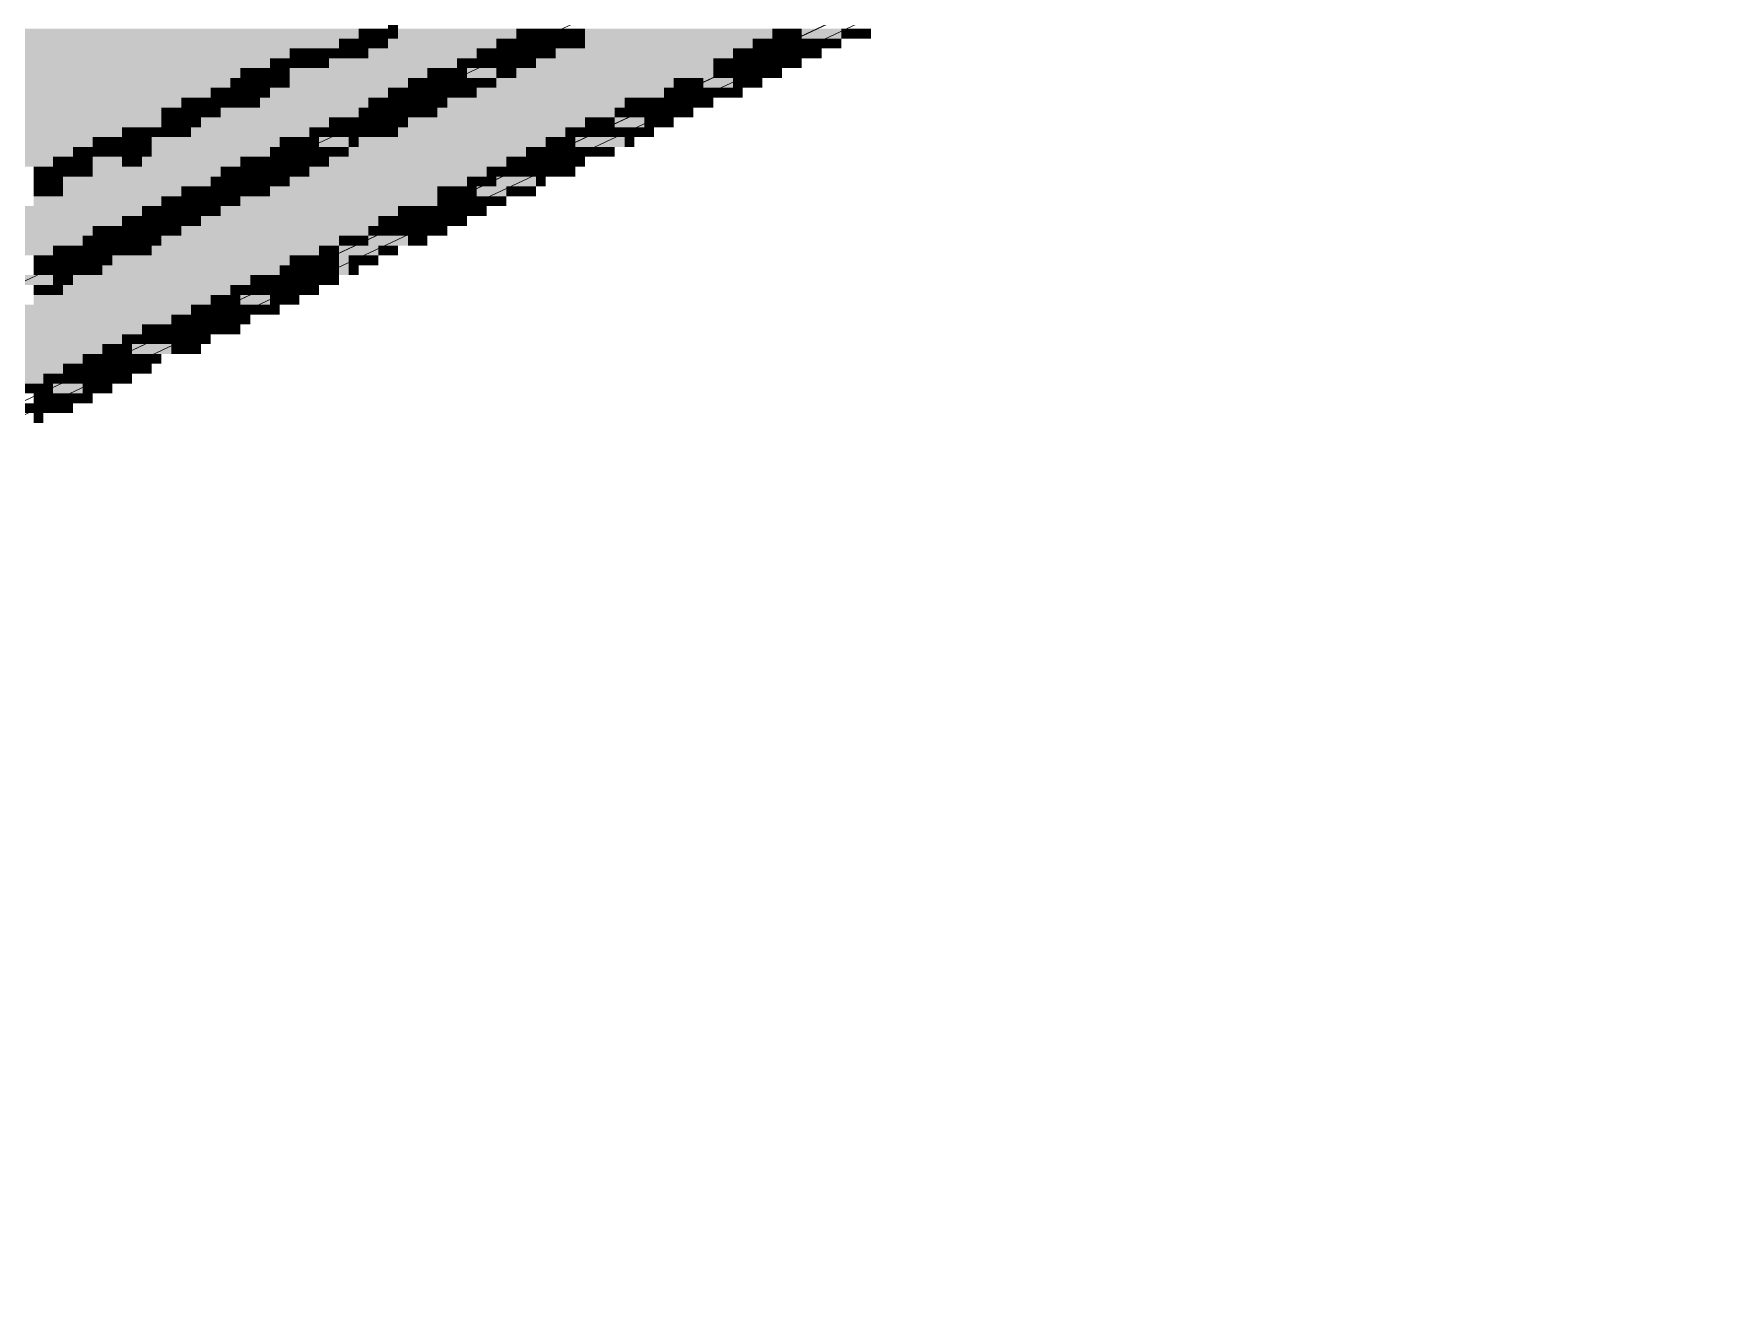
# Paper-space layout '03 3D Building and Roof' of a CAD drawing. Header units: millimetres. Extents: x 5 to 415, y 5 to 292.
# Drawn here: x 281.43 to 297.87, y 57.61 to 69.84 of the extents above; entities that cross this region are included whole.
import ezdxf

# ---------------------------------------------------------------- set-up
doc = ezdxf.new("R2010")
doc.units = ezdxf.units.MM
doc.layers.add('EXISTING', color=7, linetype='Continuous')
doc.layers.add('IMAGES', color=7, linetype='Continuous')

# ---------------------------------------------------------------- blocks, each defined once
blk = doc.blocks.new('SHEET_03')
at = {"layer": 'EXISTING', "color": 250, "lineweight": 9}
for p, q in [((263.229, 58.915), (329.731, 90.136)), ((329.731, 88.966), (263.229, 57.745)), ((263.229, 57.745), (303.505, 76.654)), ((303.505, 76.518), (263.229, 57.609))]:
    blk.add_line(p, q, dxfattribs=at)
at = {"layer": 'IMAGES', "color": 7}
for points in [[(279.987, 69.793), (284.613, 69.793), (279.987, 69.889), (284.613, 69.889)], [(284.613, 69.793), (284.709, 69.793), (284.613, 69.889), (284.709, 69.889)], [(284.709, 69.793), (284.805, 69.793), (284.709, 69.889), (284.805, 69.889)], [(284.805, 69.793), (284.902, 69.793), (284.805, 69.889), (284.902, 69.889)], [(284.902, 69.793), (284.998, 69.793), (284.902, 69.986), (284.998, 69.986)], [(284.998, 69.793), (286.155, 69.793), (284.998, 69.889), (286.155, 69.889)], [(286.155, 69.793), (286.251, 69.793), (286.155, 69.889), (286.251, 69.889)], [(286.251, 69.793), (286.347, 69.793), (286.251, 69.889), (286.347, 69.889)], [(286.347, 69.793), (286.444, 69.793), (286.347, 69.889), (286.444, 69.889)], [(286.444, 69.793), (286.54, 69.793), (286.444, 69.889), (286.54, 69.889)], [(286.54, 69.793), (286.636, 69.793), (286.54, 69.889), (286.636, 69.889)], [(286.636, 69.793), (286.829, 69.793), (286.636, 69.889), (286.829, 69.889)], [(286.829, 69.793), (288.66, 69.793), (286.829, 69.889), (288.66, 69.889)], [(288.66, 69.793), (288.853, 69.793), (288.66, 69.889), (288.853, 69.889)], [(288.853, 69.793), (288.949, 69.793), (288.853, 69.889), (288.949, 69.889)], [(288.949, 69.793), (289.335, 69.793), (288.949, 69.889), (289.335, 69.889)], [(289.335, 69.793), (289.431, 69.793), (289.335, 69.889), (289.431, 69.889)], [(289.431, 69.793), (289.527, 69.793), (289.431, 69.889), (289.527, 69.889)], [(289.527, 69.793), (289.624, 69.793), (289.527, 69.889), (289.624, 69.889)], [(279.795, 69.6), (283.938, 69.6), (279.795, 69.696), (283.938, 69.696)], [(279.987, 69.696), (284.131, 69.696), (279.987, 69.793), (284.131, 69.793)], [(283.938, 69.504), (284.035, 69.504), (283.938, 69.696), (284.035, 69.696)], [(284.035, 69.6), (284.131, 69.6), (284.035, 69.696), (284.131, 69.696)], [(284.131, 69.696), (284.42, 69.696), (284.131, 69.793), (284.42, 69.793)], [(284.131, 69.6), (284.227, 69.6), (284.131, 69.696), (284.227, 69.696)], [(284.227, 69.6), (284.324, 69.6), (284.227, 69.696), (284.324, 69.696)], [(284.324, 69.6), (284.42, 69.6), (284.324, 69.696), (284.42, 69.696)], [(284.42, 69.696), (284.516, 69.696), (284.42, 69.793), (284.516, 69.793)], [(284.42, 69.6), (284.613, 69.6), (284.42, 69.696), (284.613, 69.696)], [(284.516, 69.696), (284.613, 69.696), (284.516, 69.793), (284.613, 69.793)], [(284.613, 69.696), (284.709, 69.696), (284.613, 69.793), (284.709, 69.793)], [(284.613, 69.6), (284.709, 69.6), (284.613, 69.696), (284.709, 69.696)], [(284.709, 69.696), (284.805, 69.696), (284.709, 69.793), (284.805, 69.793)], [(284.709, 69.6), (285.769, 69.6), (284.709, 69.696), (285.769, 69.696)], [(284.805, 69.696), (284.902, 69.696), (284.805, 69.793), (284.902, 69.793)], [(284.902, 69.696), (285.962, 69.696), (284.902, 69.793), (285.962, 69.793)], [(285.769, 69.6), (285.865, 69.6), (285.769, 69.696), (285.865, 69.696)], [(285.865, 69.6), (285.962, 69.6), (285.865, 69.696), (285.962, 69.696)], [(285.962, 69.696), (286.058, 69.696), (285.962, 69.793), (286.058, 69.793)], [(285.962, 69.6), (286.058, 69.6), (285.962, 69.696), (286.058, 69.696)], [(286.058, 69.696), (286.155, 69.696), (286.058, 69.793), (286.155, 69.793)], [(286.058, 69.504), (286.155, 69.504), (286.058, 69.696), (286.155, 69.696)], [(286.155, 69.696), (286.251, 69.696), (286.155, 69.793), (286.251, 69.793)], [(286.155, 69.6), (286.251, 69.6), (286.155, 69.696), (286.251, 69.696)], [(286.251, 69.6), (286.347, 69.6), (286.251, 69.793), (286.347, 69.793)], [(286.347, 69.696), (286.444, 69.696), (286.347, 69.793), (286.444, 69.793)], [(286.347, 69.6), (286.444, 69.6), (286.347, 69.696), (286.444, 69.696)], [(286.444, 69.696), (286.54, 69.696), (286.444, 69.793), (286.54, 69.793)], [(286.444, 69.6), (286.54, 69.6), (286.444, 69.696), (286.54, 69.696)], [(286.54, 69.696), (286.636, 69.696), (286.54, 69.793), (286.636, 69.793)], [(286.54, 69.6), (288.275, 69.6), (286.54, 69.696), (288.275, 69.696)], [(286.636, 69.696), (286.829, 69.696), (286.636, 69.793), (286.829, 69.793)], [(286.829, 69.696), (288.467, 69.696), (286.829, 69.793), (288.467, 69.793)], [(288.275, 69.6), (288.467, 69.6), (288.275, 69.696), (288.467, 69.696)], [(288.467, 69.696), (288.66, 69.696), (288.467, 69.793), (288.66, 69.793)], [(288.467, 69.6), (288.564, 69.6), (288.467, 69.696), (288.564, 69.696)], [(288.564, 69.504), (288.66, 69.504), (288.564, 69.696), (288.66, 69.696)], [(288.66, 69.696), (288.756, 69.696), (288.66, 69.793), (288.756, 69.793)], [(288.66, 69.6), (288.756, 69.6), (288.66, 69.696), (288.756, 69.696)], [(288.756, 69.696), (288.853, 69.696), (288.756, 69.793), (288.853, 69.793)], [(288.756, 69.6), (288.853, 69.6), (288.756, 69.696), (288.853, 69.696)], [(288.853, 69.696), (289.045, 69.696), (288.853, 69.793), (289.045, 69.793)], [(288.853, 69.6), (288.949, 69.6), (288.853, 69.696), (288.949, 69.696)], [(288.949, 69.6), (289.045, 69.6), (288.949, 69.696), (289.045, 69.696)], [(289.045, 69.696), (289.238, 69.696), (289.045, 69.793), (289.238, 69.793)], [(289.045, 69.6), (289.142, 69.6), (289.045, 69.696), (289.142, 69.696)], [(289.238, 69.696), (289.335, 69.696), (289.238, 69.793), (289.335, 69.793)], [(279.602, 69.504), (283.745, 69.504), (279.602, 69.6), (283.745, 69.6)], [(283.745, 69.504), (283.842, 69.504), (283.745, 69.6), (283.842, 69.6)], [(283.842, 69.504), (283.938, 69.504), (283.842, 69.6), (283.938, 69.6)], [(284.035, 69.504), (284.131, 69.504), (284.035, 69.6), (284.131, 69.6)], [(284.131, 69.504), (284.227, 69.504), (284.131, 69.6), (284.227, 69.6)], [(284.227, 69.504), (284.324, 69.504), (284.227, 69.6), (284.324, 69.6)], [(284.324, 69.504), (285.576, 69.504), (284.324, 69.6), (285.576, 69.6)], [(285.576, 69.504), (285.673, 69.504), (285.576, 69.6), (285.673, 69.6)], [(285.673, 69.504), (285.769, 69.504), (285.673, 69.6), (285.769, 69.6)], [(285.769, 69.504), (285.865, 69.504), (285.769, 69.6), (285.865, 69.6)], [(285.865, 69.504), (285.962, 69.504), (285.865, 69.6), (285.962, 69.6)], [(285.962, 69.504), (286.058, 69.504), (285.962, 69.6), (286.058, 69.6)], [(286.155, 69.504), (286.251, 69.504), (286.155, 69.6), (286.251, 69.6)], [(286.251, 69.504), (286.347, 69.504), (286.251, 69.6), (286.347, 69.6)], [(286.347, 69.504), (288.082, 69.504), (286.347, 69.6), (288.082, 69.6)], [(288.082, 69.504), (288.178, 69.504), (288.082, 69.6), (288.178, 69.6)], [(288.178, 69.504), (288.275, 69.504), (288.178, 69.6), (288.275, 69.6)], [(288.275, 69.504), (288.371, 69.504), (288.275, 69.6), (288.371, 69.6)], [(288.371, 69.407), (288.467, 69.407), (288.371, 69.6), (288.467, 69.6)], [(288.467, 69.407), (288.564, 69.407), (288.467, 69.6), (288.564, 69.6)], [(288.66, 69.504), (288.756, 69.504), (288.66, 69.6), (288.756, 69.6)], [(288.756, 69.504), (288.853, 69.504), (288.756, 69.6), (288.853, 69.6)], [(288.853, 69.504), (288.949, 69.504), (288.853, 69.6), (288.949, 69.6)], [(279.12, 69.311), (283.36, 69.311), (279.12, 69.407), (283.36, 69.407)], [(279.313, 69.407), (283.456, 69.407), (279.313, 69.504), (283.456, 69.504)], [(283.36, 69.311), (283.456, 69.311), (283.36, 69.407), (283.456, 69.407)], [(283.456, 69.407), (283.553, 69.407), (283.456, 69.504), (283.553, 69.504)], [(283.456, 69.214), (283.553, 69.214), (283.456, 69.407), (283.553, 69.407)], [(283.553, 69.407), (283.745, 69.407), (283.553, 69.504), (283.745, 69.504)], [(283.553, 69.311), (283.649, 69.311), (283.553, 69.407), (283.649, 69.407)], [(283.649, 69.311), (283.745, 69.311), (283.649, 69.407), (283.745, 69.407)], [(283.745, 69.407), (283.842, 69.407), (283.745, 69.504), (283.842, 69.504)], [(283.745, 69.311), (283.938, 69.311), (283.745, 69.407), (283.938, 69.407)], [(283.842, 69.407), (283.938, 69.407), (283.842, 69.504), (283.938, 69.504)], [(283.938, 69.407), (284.227, 69.407), (283.938, 69.504), (284.227, 69.504)], [(283.938, 69.311), (285.095, 69.311), (283.938, 69.407), (285.095, 69.407)], [(284.227, 69.407), (285.287, 69.407), (284.227, 69.504), (285.287, 69.504)], [(285.095, 69.311), (285.191, 69.311), (285.095, 69.407), (285.191, 69.407)], [(285.191, 69.311), (285.287, 69.311), (285.191, 69.407), (285.287, 69.407)], [(285.287, 69.407), (285.384, 69.407), (285.287, 69.504), (285.384, 69.504)], [(285.287, 69.311), (285.384, 69.311), (285.287, 69.407), (285.384, 69.407)], [(285.384, 69.407), (285.48, 69.407), (285.384, 69.504), (285.48, 69.504)], [(285.384, 69.311), (285.48, 69.311), (285.384, 69.407), (285.48, 69.407)], [(285.48, 69.407), (285.576, 69.407), (285.48, 69.504), (285.576, 69.504)], [(285.48, 69.311), (285.673, 69.311), (285.48, 69.407), (285.673, 69.407)], [(285.576, 69.407), (285.673, 69.407), (285.576, 69.504), (285.673, 69.504)], [(285.673, 69.407), (285.962, 69.407), (285.673, 69.504), (285.962, 69.504)], [(285.673, 69.311), (285.769, 69.311), (285.673, 69.407), (285.769, 69.407)], [(285.769, 69.311), (285.962, 69.311), (285.769, 69.407), (285.962, 69.407)], [(285.962, 69.407), (286.058, 69.407), (285.962, 69.504), (286.058, 69.504)], [(285.962, 69.311), (287.696, 69.311), (285.962, 69.407), (287.696, 69.407)], [(286.058, 69.407), (286.155, 69.407), (286.058, 69.504), (286.155, 69.504)], [(286.155, 69.407), (287.793, 69.407), (286.155, 69.504), (287.793, 69.504)], [(287.696, 69.311), (287.793, 69.311), (287.696, 69.407), (287.793, 69.407)], [(287.793, 69.407), (288.082, 69.407), (287.793, 69.504), (288.082, 69.504)], [(287.793, 69.311), (287.985, 69.311), (287.793, 69.407), (287.985, 69.407)], [(287.985, 69.311), (288.275, 69.311), (287.985, 69.407), (288.275, 69.407)], [(288.082, 69.407), (288.178, 69.407), (288.082, 69.504), (288.178, 69.504)], [(288.178, 69.407), (288.275, 69.407), (288.178, 69.504), (288.275, 69.504)], [(288.275, 69.311), (288.371, 69.311), (288.275, 69.504), (288.371, 69.504)], [(288.371, 69.311), (288.467, 69.311), (288.371, 69.407), (288.467, 69.407)], [(288.467, 69.311), (288.564, 69.311), (288.467, 69.407), (288.564, 69.407)], [(288.564, 69.407), (288.66, 69.407), (288.564, 69.504), (288.66, 69.504)], [(288.66, 69.407), (288.756, 69.407), (288.66, 69.504), (288.756, 69.504)], [(278.735, 69.118), (282.878, 69.118), (278.735, 69.214), (282.878, 69.214)], [(278.927, 69.214), (283.167, 69.214), (278.927, 69.311), (283.167, 69.311)], [(282.878, 69.118), (282.975, 69.118), (282.878, 69.214), (282.975, 69.214)], [(282.975, 69.118), (283.071, 69.118), (282.975, 69.214), (283.071, 69.214)], [(283.071, 69.118), (283.167, 69.118), (283.071, 69.214), (283.167, 69.214)], [(283.167, 69.214), (283.264, 69.214), (283.167, 69.311), (283.264, 69.311)], [(283.167, 69.118), (283.264, 69.118), (283.167, 69.214), (283.264, 69.214)], [(283.264, 69.214), (283.36, 69.214), (283.264, 69.311), (283.36, 69.311)], [(283.264, 69.118), (283.36, 69.118), (283.264, 69.214), (283.36, 69.214)], [(283.36, 69.214), (283.456, 69.214), (283.36, 69.311), (283.456, 69.311)], [(283.36, 69.118), (283.456, 69.118), (283.36, 69.214), (283.456, 69.214)], [(283.456, 69.118), (283.553, 69.118), (283.456, 69.214), (283.553, 69.214)], [(283.553, 69.214), (283.649, 69.214), (283.553, 69.311), (283.649, 69.311)], [(283.553, 69.118), (283.649, 69.118), (283.553, 69.214), (283.649, 69.214)], [(283.649, 69.214), (283.745, 69.214), (283.649, 69.311), (283.745, 69.311)], [(283.649, 69.118), (284.709, 69.118), (283.649, 69.214), (284.709, 69.214)], [(283.745, 69.214), (284.902, 69.214), (283.745, 69.311), (284.902, 69.311)], [(284.709, 69.118), (284.805, 69.118), (284.709, 69.214), (284.805, 69.214)], [(284.805, 69.118), (284.902, 69.118), (284.805, 69.214), (284.902, 69.214)], [(284.902, 69.214), (284.998, 69.214), (284.902, 69.311), (284.998, 69.311)], [(284.902, 69.118), (284.998, 69.118), (284.902, 69.214), (284.998, 69.214)], [(284.998, 69.214), (285.095, 69.214), (284.998, 69.311), (285.095, 69.311)], [(284.998, 69.118), (285.095, 69.118), (284.998, 69.214), (285.095, 69.214)], [(285.095, 69.214), (285.191, 69.214), (285.095, 69.311), (285.191, 69.311)], [(285.095, 69.118), (285.287, 69.118), (285.095, 69.214), (285.287, 69.214)], [(285.191, 69.214), (285.384, 69.214), (285.191, 69.311), (285.384, 69.311)], [(285.287, 69.118), (285.384, 69.118), (285.287, 69.214), (285.384, 69.214)], [(285.384, 69.214), (285.48, 69.214), (285.384, 69.311), (285.48, 69.311)], [(285.384, 69.118), (285.48, 69.118), (285.384, 69.214), (285.48, 69.214)], [(285.48, 69.214), (285.576, 69.214), (285.48, 69.311), (285.576, 69.311)], [(285.48, 69.118), (287.215, 69.118), (285.48, 69.214), (287.215, 69.214)], [(285.576, 69.214), (285.673, 69.214), (285.576, 69.311), (285.673, 69.311)], [(285.673, 69.214), (285.769, 69.214), (285.673, 69.311), (285.769, 69.311)], [(285.769, 69.214), (287.6, 69.214), (285.769, 69.311), (287.6, 69.311)], [(287.215, 69.118), (287.407, 69.118), (287.215, 69.214), (287.407, 69.214)], [(287.407, 69.118), (287.504, 69.118), (287.407, 69.214), (287.504, 69.214)], [(287.504, 69.022), (287.6, 69.022), (287.504, 69.214), (287.6, 69.214)], [(287.6, 69.214), (287.696, 69.214), (287.6, 69.311), (287.696, 69.311)], [(287.6, 69.118), (287.793, 69.118), (287.6, 69.214), (287.793, 69.214)], [(287.696, 69.214), (287.793, 69.214), (287.696, 69.311), (287.793, 69.311)], [(287.793, 69.118), (287.889, 69.118), (287.793, 69.311), (287.889, 69.311)], [(287.889, 69.214), (288.082, 69.214), (287.889, 69.311), (288.082, 69.311)], [(287.889, 69.118), (287.985, 69.118), (287.889, 69.214), (287.985, 69.214)], [(287.985, 69.118), (288.082, 69.118), (287.985, 69.214), (288.082, 69.214)], [(288.082, 69.214), (288.178, 69.214), (288.082, 69.311), (288.178, 69.311)], [(288.178, 69.214), (288.275, 69.214), (288.178, 69.311), (288.275, 69.311)], [(288.275, 69.214), (288.371, 69.214), (288.275, 69.311), (288.371, 69.311)], [(278.542, 68.925), (282.685, 68.925), (278.542, 69.022), (282.685, 69.022)], [(278.638, 69.022), (282.685, 69.022), (278.638, 69.118), (282.685, 69.118)], [(282.685, 69.022), (282.782, 69.022), (282.685, 69.118), (282.782, 69.118)], [(282.685, 68.925), (282.782, 68.925), (282.685, 69.022), (282.782, 69.022)], [(282.782, 69.022), (282.878, 69.022), (282.782, 69.118), (282.878, 69.118)], [(282.782, 68.925), (282.878, 68.925), (282.782, 69.022), (282.878, 69.022)], [(282.878, 68.925), (282.975, 68.925), (282.878, 69.118), (282.975, 69.118)], [(282.975, 69.022), (283.071, 69.022), (282.975, 69.118), (283.071, 69.118)], [(282.975, 68.925), (283.071, 68.925), (282.975, 69.022), (283.071, 69.022)], [(283.071, 69.022), (283.167, 69.022), (283.071, 69.118), (283.167, 69.118)], [(283.071, 68.925), (284.324, 68.925), (283.071, 69.022), (284.324, 69.022)], [(283.167, 69.022), (283.264, 69.022), (283.167, 69.118), (283.264, 69.118)], [(283.264, 69.022), (284.613, 69.022), (283.264, 69.118), (284.613, 69.118)], [(284.324, 68.925), (284.516, 68.925), (284.324, 69.022), (284.516, 69.022)], [(284.516, 68.925), (284.613, 68.925), (284.516, 69.022), (284.613, 69.022)], [(284.613, 69.022), (284.709, 69.022), (284.613, 69.118), (284.709, 69.118)], [(284.613, 68.925), (284.709, 68.925), (284.613, 69.022), (284.709, 69.022)], [(284.709, 69.022), (284.805, 69.022), (284.709, 69.118), (284.805, 69.118)], [(284.709, 68.925), (284.805, 68.925), (284.709, 69.022), (284.805, 69.022)], [(284.805, 69.022), (284.902, 69.022), (284.805, 69.118), (284.902, 69.118)], [(284.805, 68.925), (284.902, 68.925), (284.805, 69.022), (284.902, 69.022)], [(284.902, 69.022), (284.998, 69.022), (284.902, 69.118), (284.998, 69.118)], [(284.902, 68.925), (284.998, 68.925), (284.902, 69.022), (284.998, 69.022)], [(284.998, 69.022), (285.095, 69.022), (284.998, 69.118), (285.095, 69.118)], [(284.998, 68.925), (285.095, 68.925), (284.998, 69.022), (285.095, 69.022)], [(285.095, 69.022), (285.191, 69.022), (285.095, 69.118), (285.191, 69.118)], [(285.095, 68.925), (286.829, 68.925), (285.095, 69.022), (286.829, 69.022)], [(285.191, 69.022), (285.384, 69.022), (285.191, 69.118), (285.384, 69.118)], [(285.384, 69.022), (287.118, 69.022), (285.384, 69.118), (287.118, 69.118)], [(286.829, 68.925), (286.925, 68.925), (286.829, 69.022), (286.925, 69.022)], [(286.925, 68.925), (287.118, 68.925), (286.925, 69.022), (287.118, 69.022)], [(287.118, 69.022), (287.215, 69.022), (287.118, 69.118), (287.215, 69.118)], [(287.118, 68.925), (287.407, 68.925), (287.118, 69.022), (287.407, 69.022)], [(287.215, 69.022), (287.311, 69.022), (287.215, 69.118), (287.311, 69.118)], [(287.311, 69.022), (287.407, 69.022), (287.311, 69.118), (287.407, 69.118)], [(287.407, 68.925), (287.504, 68.925), (287.407, 69.118), (287.504, 69.118)], [(287.504, 68.925), (287.6, 68.925), (287.504, 69.022), (287.6, 69.022)], [(287.6, 69.022), (287.793, 69.022), (287.6, 69.118), (287.793, 69.118)], [(287.6, 68.925), (287.696, 68.925), (287.6, 69.022), (287.696, 69.022)], [(287.793, 69.022), (287.889, 69.022), (287.793, 69.118), (287.889, 69.118)], [(278.349, 68.829), (282.3, 68.829), (278.349, 68.925), (282.3, 68.925)], [(282.3, 68.829), (282.396, 68.829), (282.3, 68.925), (282.396, 68.925)], [(282.396, 68.829), (282.493, 68.829), (282.396, 68.925), (282.493, 68.925)], [(282.493, 68.829), (282.589, 68.829), (282.493, 68.925), (282.589, 68.925)], [(282.589, 68.829), (282.685, 68.829), (282.589, 68.925), (282.685, 68.925)], [(282.685, 68.829), (282.782, 68.829), (282.685, 68.925), (282.782, 68.925)], [(282.782, 68.829), (282.878, 68.829), (282.782, 68.925), (282.878, 68.925)], [(282.878, 68.829), (282.975, 68.829), (282.878, 68.925), (282.975, 68.925)], [(282.975, 68.829), (284.131, 68.829), (282.975, 68.925), (284.131, 68.925)], [(284.131, 68.829), (284.227, 68.829), (284.131, 68.925), (284.227, 68.925)], [(284.227, 68.829), (284.324, 68.829), (284.227, 68.925), (284.324, 68.925)], [(284.324, 68.829), (284.42, 68.829), (284.324, 68.925), (284.42, 68.925)], [(284.42, 68.829), (284.516, 68.829), (284.42, 68.925), (284.516, 68.925)], [(284.516, 68.829), (284.613, 68.829), (284.516, 68.925), (284.613, 68.925)], [(284.613, 68.829), (284.805, 68.829), (284.613, 68.925), (284.805, 68.925)], [(284.805, 68.829), (284.902, 68.829), (284.805, 68.925), (284.902, 68.925)], [(284.902, 68.829), (284.998, 68.829), (284.902, 68.925), (284.998, 68.925)], [(284.998, 68.829), (286.636, 68.829), (284.998, 68.925), (286.636, 68.925)], [(286.636, 68.829), (286.829, 68.829), (286.636, 68.925), (286.829, 68.925)], [(286.829, 68.829), (286.925, 68.829), (286.829, 68.925), (286.925, 68.925)], [(286.925, 68.829), (287.022, 68.829), (286.925, 68.925), (287.022, 68.925)], [(287.022, 68.829), (287.118, 68.829), (287.022, 68.925), (287.118, 68.925)], [(287.118, 68.829), (287.215, 68.829), (287.118, 68.925), (287.215, 68.925)], [(287.215, 68.829), (287.407, 68.829), (287.215, 68.925), (287.407, 68.925)], [(287.407, 68.829), (287.504, 68.829), (287.407, 68.925), (287.504, 68.925)], [(277.964, 68.636), (281.818, 68.636), (277.964, 68.732), (281.818, 68.732)], [(278.253, 68.732), (282.011, 68.732), (278.253, 68.829), (282.011, 68.829)], [(281.818, 68.636), (281.915, 68.636), (281.818, 68.732), (281.915, 68.732)], [(281.915, 68.636), (282.011, 68.636), (281.915, 68.732), (282.011, 68.732)], [(282.011, 68.732), (282.107, 68.732), (282.011, 68.829), (282.107, 68.829)], [(282.011, 68.636), (282.107, 68.636), (282.011, 68.732), (282.107, 68.732)], [(282.107, 68.732), (282.204, 68.732), (282.107, 68.829), (282.204, 68.829)], [(282.107, 68.636), (282.204, 68.636), (282.107, 68.732), (282.204, 68.732)], [(282.204, 68.732), (282.3, 68.732), (282.204, 68.829), (282.3, 68.829)], [(282.204, 68.636), (282.396, 68.636), (282.204, 68.732), (282.396, 68.732)], [(282.3, 68.732), (282.396, 68.732), (282.3, 68.829), (282.396, 68.829)], [(282.396, 68.732), (282.493, 68.732), (282.396, 68.829), (282.493, 68.829)], [(282.396, 68.636), (282.493, 68.636), (282.396, 68.732), (282.493, 68.732)], [(282.493, 68.732), (282.589, 68.732), (282.493, 68.829), (282.589, 68.829)], [(282.493, 68.636), (282.589, 68.636), (282.493, 68.732), (282.589, 68.732)], [(282.589, 68.732), (283.842, 68.732), (282.589, 68.829), (283.842, 68.829)], [(282.589, 68.636), (283.745, 68.636), (282.589, 68.732), (283.745, 68.732)], [(283.745, 68.636), (283.842, 68.636), (283.745, 68.732), (283.842, 68.732)], [(283.842, 68.732), (283.938, 68.732), (283.842, 68.829), (283.938, 68.829)], [(283.842, 68.636), (283.938, 68.636), (283.842, 68.732), (283.938, 68.732)], [(283.938, 68.732), (284.131, 68.732), (283.938, 68.829), (284.131, 68.829)], [(283.938, 68.636), (284.035, 68.636), (283.938, 68.732), (284.035, 68.732)], [(284.035, 68.636), (284.227, 68.636), (284.035, 68.732), (284.227, 68.732)], [(284.131, 68.732), (284.227, 68.732), (284.131, 68.829), (284.227, 68.829)], [(284.227, 68.732), (284.516, 68.732), (284.227, 68.829), (284.516, 68.829)], [(284.227, 68.636), (284.324, 68.636), (284.227, 68.732), (284.324, 68.732)], [(284.324, 68.636), (284.42, 68.636), (284.324, 68.732), (284.42, 68.732)], [(284.42, 68.636), (284.516, 68.636), (284.42, 68.732), (284.516, 68.732)], [(284.516, 68.732), (284.613, 68.732), (284.516, 68.829), (284.613, 68.829)], [(284.516, 68.636), (286.251, 68.636), (284.516, 68.732), (286.251, 68.732)], [(284.613, 68.732), (286.444, 68.732), (284.613, 68.829), (286.444, 68.829)], [(286.251, 68.636), (286.444, 68.636), (286.251, 68.732), (286.444, 68.732)], [(286.444, 68.732), (286.54, 68.732), (286.444, 68.829), (286.54, 68.829)], [(286.444, 68.636), (286.54, 68.636), (286.444, 68.732), (286.54, 68.732)], [(286.54, 68.732), (286.636, 68.732), (286.54, 68.829), (286.636, 68.829)], [(286.54, 68.636), (286.733, 68.636), (286.54, 68.732), (286.733, 68.732)], [(286.636, 68.732), (286.733, 68.732), (286.636, 68.829), (286.733, 68.829)], [(286.733, 68.732), (287.215, 68.732), (286.733, 68.829), (287.215, 68.829)], [(286.733, 68.636), (286.925, 68.636), (286.733, 68.732), (286.925, 68.732)], [(286.925, 68.636), (287.022, 68.636), (286.925, 68.732), (287.022, 68.732)], [(287.022, 68.636), (287.118, 68.636), (287.022, 68.732), (287.118, 68.732)], [(287.215, 68.732), (287.311, 68.732), (287.215, 68.829), (287.311, 68.829)], [(277.867, 68.54), (281.625, 68.54), (277.867, 68.636), (281.625, 68.636)], [(281.433, 68.443), (281.529, 68.443), (281.433, 68.54), (281.529, 68.54)], [(281.529, 68.443), (281.722, 68.443), (281.529, 68.54), (281.722, 68.54)], [(281.625, 68.54), (281.818, 68.54), (281.625, 68.636), (281.818, 68.636)], [(281.722, 68.443), (281.818, 68.443), (281.722, 68.54), (281.818, 68.54)], [(281.818, 68.54), (281.915, 68.54), (281.818, 68.636), (281.915, 68.636)], [(281.818, 68.443), (281.915, 68.443), (281.818, 68.54), (281.915, 68.54)], [(281.915, 68.54), (282.011, 68.54), (281.915, 68.636), (282.011, 68.636)], [(281.915, 68.443), (282.011, 68.443), (281.915, 68.54), (282.011, 68.54)], [(282.011, 68.54), (282.3, 68.54), (282.011, 68.636), (282.3, 68.636)], [(282.011, 68.443), (283.264, 68.443), (282.011, 68.54), (283.264, 68.54)], [(282.3, 68.54), (282.493, 68.54), (282.3, 68.636), (282.493, 68.636)], [(282.493, 68.54), (283.456, 68.54), (282.493, 68.636), (283.456, 68.636)], [(283.264, 68.347), (283.36, 68.347), (283.264, 68.54), (283.36, 68.54)], [(283.36, 68.443), (283.456, 68.443), (283.36, 68.54), (283.456, 68.54)], [(283.456, 68.54), (283.553, 68.54), (283.456, 68.636), (283.553, 68.636)], [(283.456, 68.443), (283.553, 68.443), (283.456, 68.54), (283.553, 68.54)], [(283.553, 68.54), (283.649, 68.54), (283.553, 68.636), (283.649, 68.636)], [(283.553, 68.443), (283.649, 68.443), (283.553, 68.54), (283.649, 68.54)], [(283.649, 68.54), (283.745, 68.54), (283.649, 68.636), (283.745, 68.636)], [(283.649, 68.443), (283.745, 68.443), (283.649, 68.54), (283.745, 68.54)], [(283.745, 68.54), (283.842, 68.54), (283.745, 68.636), (283.842, 68.636)], [(283.745, 68.443), (283.842, 68.443), (283.745, 68.54), (283.842, 68.54)], [(283.842, 68.54), (284.035, 68.54), (283.842, 68.636), (284.035, 68.636)], [(283.842, 68.443), (283.938, 68.443), (283.842, 68.54), (283.938, 68.54)], [(283.938, 68.443), (284.035, 68.443), (283.938, 68.54), (284.035, 68.54)], [(284.035, 68.54), (284.131, 68.54), (284.035, 68.636), (284.131, 68.636)], [(284.035, 68.443), (284.131, 68.443), (284.035, 68.54), (284.131, 68.54)], [(284.131, 68.54), (284.324, 68.54), (284.131, 68.636), (284.324, 68.636)], [(284.131, 68.443), (285.865, 68.443), (284.131, 68.54), (285.865, 68.54)], [(284.324, 68.54), (286.058, 68.54), (284.324, 68.636), (286.058, 68.636)], [(285.865, 68.443), (285.962, 68.443), (285.865, 68.54), (285.962, 68.54)], [(285.962, 68.443), (286.058, 68.443), (285.962, 68.54), (286.058, 68.54)], [(286.058, 68.54), (286.155, 68.54), (286.058, 68.636), (286.155, 68.636)], [(286.058, 68.443), (286.155, 68.443), (286.058, 68.54), (286.155, 68.54)], [(286.155, 68.54), (286.251, 68.54), (286.155, 68.636), (286.251, 68.636)], [(286.155, 68.443), (286.251, 68.443), (286.155, 68.54), (286.251, 68.54)], [(286.251, 68.54), (286.347, 68.54), (286.251, 68.636), (286.347, 68.636)], [(286.251, 68.443), (286.347, 68.443), (286.251, 68.54), (286.347, 68.54)], [(286.347, 68.54), (286.444, 68.54), (286.347, 68.636), (286.444, 68.636)], [(286.347, 68.443), (286.444, 68.443), (286.347, 68.54), (286.444, 68.54)], [(286.444, 68.54), (286.636, 68.54), (286.444, 68.636), (286.636, 68.636)], [(286.444, 68.443), (286.54, 68.443), (286.444, 68.54), (286.54, 68.54)], [(286.54, 68.443), (286.636, 68.443), (286.54, 68.54), (286.636, 68.54)], [(286.636, 68.54), (286.733, 68.54), (286.636, 68.636), (286.733, 68.636)], [(286.636, 68.443), (286.733, 68.443), (286.636, 68.54), (286.733, 68.54)], [(286.733, 68.54), (286.829, 68.54), (286.733, 68.636), (286.829, 68.636)], [(281.433, 68.347), (281.529, 68.347), (281.433, 68.443), (281.529, 68.443)], [(281.529, 68.347), (281.722, 68.347), (281.529, 68.443), (281.722, 68.443)], [(281.722, 68.347), (283.167, 68.347), (281.722, 68.443), (283.167, 68.443)], [(283.167, 68.347), (283.264, 68.347), (283.167, 68.443), (283.264, 68.443)], [(283.36, 68.347), (283.456, 68.347), (283.36, 68.443), (283.456, 68.443)], [(283.456, 68.347), (283.553, 68.347), (283.456, 68.443), (283.553, 68.443)], [(283.553, 68.347), (283.649, 68.347), (283.553, 68.443), (283.649, 68.443)], [(283.649, 68.347), (283.745, 68.347), (283.649, 68.443), (283.745, 68.443)], [(283.745, 68.347), (283.938, 68.347), (283.745, 68.443), (283.938, 68.443)], [(283.938, 68.347), (285.673, 68.347), (283.938, 68.443), (285.673, 68.443)], [(285.673, 68.347), (285.769, 68.347), (285.673, 68.443), (285.769, 68.443)], [(285.769, 68.347), (285.865, 68.347), (285.769, 68.443), (285.865, 68.443)], [(285.865, 68.347), (285.962, 68.347), (285.865, 68.443), (285.962, 68.443)], [(285.962, 68.347), (286.347, 68.347), (285.962, 68.443), (286.347, 68.443)], [(286.347, 68.347), (286.444, 68.347), (286.347, 68.443), (286.444, 68.443)], [(281.433, 68.25), (281.529, 68.25), (281.433, 68.347), (281.529, 68.347)], [(281.433, 68.154), (282.685, 68.154), (281.433, 68.25), (282.685, 68.25)], [(281.529, 68.25), (281.722, 68.25), (281.529, 68.347), (281.722, 68.347)], [(281.722, 68.25), (282.878, 68.25), (281.722, 68.347), (282.878, 68.347)], [(282.685, 68.154), (282.782, 68.154), (282.685, 68.25), (282.782, 68.25)], [(282.782, 68.154), (282.878, 68.154), (282.782, 68.25), (282.878, 68.25)], [(282.878, 68.25), (282.975, 68.25), (282.878, 68.347), (282.975, 68.347)], [(282.878, 68.154), (282.975, 68.154), (282.878, 68.25), (282.975, 68.25)], [(282.975, 68.25), (283.071, 68.25), (282.975, 68.347), (283.071, 68.347)], [(282.975, 68.154), (283.071, 68.154), (282.975, 68.25), (283.071, 68.25)], [(283.071, 68.25), (283.167, 68.25), (283.071, 68.347), (283.167, 68.347)], [(283.071, 68.154), (283.167, 68.154), (283.071, 68.25), (283.167, 68.25)], [(283.167, 68.25), (283.264, 68.25), (283.167, 68.347), (283.264, 68.347)], [(283.167, 68.154), (283.264, 68.154), (283.167, 68.25), (283.264, 68.25)], [(283.264, 68.25), (283.456, 68.25), (283.264, 68.347), (283.456, 68.347)], [(283.264, 68.154), (283.36, 68.154), (283.264, 68.25), (283.36, 68.25)], [(283.36, 68.154), (283.456, 68.154), (283.36, 68.25), (283.456, 68.25)], [(283.456, 68.25), (283.553, 68.25), (283.456, 68.347), (283.553, 68.347)], [(283.456, 68.154), (285.384, 68.154), (283.456, 68.25), (285.384, 68.25)], [(283.553, 68.25), (283.745, 68.25), (283.553, 68.347), (283.745, 68.347)], [(283.745, 68.25), (285.384, 68.25), (283.745, 68.347), (285.384, 68.347)], [(285.384, 68.25), (285.48, 68.25), (285.384, 68.347), (285.48, 68.347)], [(285.384, 68.154), (285.48, 68.154), (285.384, 68.25), (285.48, 68.25)], [(285.48, 68.25), (285.673, 68.25), (285.48, 68.347), (285.673, 68.347)], [(285.48, 68.154), (285.576, 68.154), (285.48, 68.25), (285.576, 68.25)], [(285.576, 68.154), (285.769, 68.154), (285.576, 68.25), (285.769, 68.25)], [(285.673, 68.25), (285.769, 68.25), (285.673, 68.347), (285.769, 68.347)], [(285.769, 68.25), (286.058, 68.25), (285.769, 68.347), (286.058, 68.347)], [(285.769, 68.154), (285.962, 68.154), (285.769, 68.25), (285.962, 68.25)], [(285.962, 68.154), (286.058, 68.154), (285.962, 68.25), (286.058, 68.25)], [(286.058, 68.25), (286.155, 68.25), (286.058, 68.347), (286.155, 68.347)], [(286.155, 68.25), (286.251, 68.25), (286.155, 68.347), (286.251, 68.347)], [(286.251, 68.25), (286.347, 68.25), (286.251, 68.347), (286.347, 68.347)], [(281.144, 67.961), (282.3, 67.961), (281.144, 68.058), (282.3, 68.058)], [(281.336, 68.058), (282.493, 68.058), (281.336, 68.154), (282.493, 68.154)], [(282.3, 67.961), (282.493, 67.961), (282.3, 68.058), (282.493, 68.058)], [(282.493, 68.058), (282.685, 68.058), (282.493, 68.154), (282.685, 68.154)], [(282.493, 67.961), (282.589, 67.961), (282.493, 68.058), (282.589, 68.058)], [(282.589, 67.961), (282.685, 67.961), (282.589, 68.058), (282.685, 68.058)], [(282.685, 68.058), (282.782, 68.058), (282.685, 68.154), (282.782, 68.154)], [(282.685, 67.961), (282.782, 67.961), (282.685, 68.058), (282.782, 68.058)], [(282.782, 67.961), (282.878, 67.961), (282.782, 68.154), (282.878, 68.154)], [(282.878, 68.058), (282.975, 68.058), (282.878, 68.154), (282.975, 68.154)], [(282.878, 67.961), (282.975, 67.961), (282.878, 68.058), (282.975, 68.058)], [(282.975, 68.058), (283.071, 68.058), (282.975, 68.154), (283.071, 68.154)], [(282.975, 67.961), (283.071, 67.961), (282.975, 68.058), (283.071, 68.058)], [(283.071, 68.058), (283.167, 68.058), (283.071, 68.154), (283.167, 68.154)], [(283.071, 67.961), (284.805, 67.961), (283.071, 68.058), (284.805, 68.058)], [(283.167, 68.058), (283.264, 68.058), (283.167, 68.154), (283.264, 68.154)], [(283.264, 68.058), (284.998, 68.058), (283.264, 68.154), (284.998, 68.154)], [(284.805, 67.961), (284.902, 67.961), (284.805, 68.058), (284.902, 68.058)], [(284.902, 67.961), (284.998, 67.961), (284.902, 68.058), (284.998, 68.058)], [(284.998, 68.058), (285.095, 68.058), (284.998, 68.154), (285.095, 68.154)], [(284.998, 67.961), (285.095, 67.961), (284.998, 68.058), (285.095, 68.058)], [(285.095, 68.058), (285.287, 68.058), (285.095, 68.154), (285.287, 68.154)], [(285.095, 67.961), (285.287, 67.961), (285.095, 68.058), (285.287, 68.058)], [(285.287, 68.058), (285.384, 68.058), (285.287, 68.154), (285.384, 68.154)], [(285.287, 67.961), (285.384, 67.961), (285.287, 68.058), (285.384, 68.058)], [(285.384, 68.058), (285.48, 68.058), (285.384, 68.154), (285.48, 68.154)], [(285.384, 67.961), (285.48, 67.961), (285.384, 68.058), (285.48, 68.058)], [(285.48, 68.058), (285.576, 68.058), (285.48, 68.154), (285.576, 68.154)], [(285.48, 67.961), (285.576, 67.961), (285.48, 68.058), (285.576, 68.058)], [(285.576, 68.058), (285.673, 68.058), (285.576, 68.154), (285.673, 68.154)], [(285.576, 67.961), (285.673, 67.961), (285.576, 68.058), (285.673, 68.058)], [(285.673, 68.058), (285.769, 68.058), (285.673, 68.154), (285.769, 68.154)], [(285.769, 68.058), (285.865, 68.058), (285.769, 68.154), (285.865, 68.154)], [(280.758, 67.865), (282.011, 67.865), (280.758, 67.961), (282.011, 67.961)], [(282.011, 67.865), (282.204, 67.865), (282.011, 67.961), (282.204, 67.961)], [(282.204, 67.865), (282.3, 67.865), (282.204, 67.961), (282.3, 67.961)], [(282.3, 67.865), (282.396, 67.865), (282.3, 67.961), (282.396, 67.961)], [(282.396, 67.865), (282.493, 67.865), (282.396, 67.961), (282.493, 67.961)], [(282.493, 67.865), (282.589, 67.865), (282.493, 67.961), (282.589, 67.961)], [(282.589, 67.865), (282.685, 67.865), (282.589, 67.961), (282.685, 67.961)], [(282.685, 67.865), (282.878, 67.865), (282.685, 67.961), (282.878, 67.961)], [(282.878, 67.865), (284.709, 67.865), (282.878, 67.961), (284.709, 67.961)], [(284.709, 67.865), (284.805, 67.865), (284.709, 67.961), (284.805, 67.961)], [(284.805, 67.865), (284.998, 67.865), (284.805, 67.961), (284.998, 67.961)], [(284.998, 67.865), (285.095, 67.865), (284.998, 67.961), (285.095, 67.961)], [(285.095, 67.865), (285.191, 67.865), (285.095, 67.961), (285.191, 67.961)], [(285.191, 67.865), (285.287, 67.865), (285.191, 67.961), (285.287, 67.961)], [(285.287, 67.865), (285.384, 67.865), (285.287, 67.961), (285.384, 67.961)], [(285.384, 67.865), (285.48, 67.865), (285.384, 67.961), (285.48, 67.961)], [(280.565, 67.672), (281.625, 67.672), (280.565, 67.768), (281.625, 67.768)], [(280.662, 67.768), (281.915, 67.768), (280.662, 67.865), (281.915, 67.865)], [(281.625, 67.672), (281.722, 67.672), (281.625, 67.768), (281.722, 67.768)], [(281.722, 67.672), (281.818, 67.672), (281.722, 67.768), (281.818, 67.768)], [(281.818, 67.672), (281.915, 67.672), (281.818, 67.768), (281.915, 67.768)], [(281.915, 67.768), (282.011, 67.768), (281.915, 67.865), (282.011, 67.865)], [(281.915, 67.672), (282.011, 67.672), (281.915, 67.768), (282.011, 67.768)], [(282.011, 67.768), (282.107, 67.768), (282.011, 67.865), (282.107, 67.865)], [(282.011, 67.672), (282.107, 67.672), (282.011, 67.768), (282.107, 67.768)], [(282.107, 67.768), (282.204, 67.768), (282.107, 67.865), (282.204, 67.865)], [(282.107, 67.672), (282.204, 67.672), (282.107, 67.768), (282.204, 67.768)], [(282.204, 67.768), (282.3, 67.768), (282.204, 67.865), (282.3, 67.865)], [(282.204, 67.672), (282.3, 67.672), (282.204, 67.768), (282.3, 67.768)], [(282.3, 67.768), (282.396, 67.768), (282.3, 67.865), (282.396, 67.865)], [(282.3, 67.672), (282.396, 67.672), (282.3, 67.768), (282.396, 67.768)], [(282.396, 67.768), (282.589, 67.768), (282.396, 67.865), (282.589, 67.865)], [(282.396, 67.672), (282.589, 67.672), (282.396, 67.768), (282.589, 67.768)], [(282.589, 67.768), (282.685, 67.768), (282.589, 67.865), (282.685, 67.865)], [(282.589, 67.672), (284.227, 67.672), (282.589, 67.768), (284.227, 67.768)], [(282.685, 67.768), (284.42, 67.768), (282.685, 67.865), (284.42, 67.865)], [(284.227, 67.672), (284.324, 67.672), (284.227, 67.768), (284.324, 67.768)], [(284.324, 67.672), (284.42, 67.672), (284.324, 67.768), (284.42, 67.768)], [(284.42, 67.768), (284.516, 67.768), (284.42, 67.865), (284.516, 67.865)], [(284.42, 67.479), (284.516, 67.479), (284.42, 67.768), (284.516, 67.768)], [(284.516, 67.768), (284.613, 67.768), (284.516, 67.865), (284.613, 67.865)], [(284.516, 67.672), (284.805, 67.672), (284.516, 67.768), (284.805, 67.768)], [(284.613, 67.768), (284.709, 67.768), (284.613, 67.865), (284.709, 67.865)], [(284.709, 67.768), (285.095, 67.768), (284.709, 67.865), (285.095, 67.865)], [(284.805, 67.672), (284.902, 67.672), (284.805, 67.768), (284.902, 67.768)], [(284.902, 67.672), (284.998, 67.672), (284.902, 67.768), (284.998, 67.768)], [(285.095, 67.768), (285.191, 67.768), (285.095, 67.865), (285.191, 67.865)], [(285.191, 67.768), (285.287, 67.768), (285.191, 67.865), (285.287, 67.865)], [(281.433, 67.576), (281.625, 67.576), (281.433, 67.672), (281.625, 67.672)], [(281.433, 67.479), (281.529, 67.479), (281.433, 67.576), (281.529, 67.576)], [(281.529, 67.479), (281.625, 67.479), (281.529, 67.576), (281.625, 67.576)], [(281.625, 67.576), (281.722, 67.576), (281.625, 67.672), (281.722, 67.672)], [(281.625, 67.479), (281.722, 67.479), (281.625, 67.576), (281.722, 67.576)], [(281.722, 67.576), (281.818, 67.576), (281.722, 67.672), (281.818, 67.672)], [(281.722, 67.479), (281.818, 67.479), (281.722, 67.576), (281.818, 67.576)], [(281.818, 67.576), (281.915, 67.576), (281.818, 67.672), (281.915, 67.672)], [(281.818, 67.479), (281.915, 67.479), (281.818, 67.576), (281.915, 67.576)], [(281.915, 67.576), (282.011, 67.576), (281.915, 67.672), (282.011, 67.672)], [(281.915, 67.479), (282.011, 67.479), (281.915, 67.576), (282.011, 67.576)], [(282.011, 67.576), (282.107, 67.576), (282.011, 67.672), (282.107, 67.672)], [(282.011, 67.479), (282.107, 67.479), (282.011, 67.576), (282.107, 67.576)], [(282.107, 67.576), (282.204, 67.576), (282.107, 67.672), (282.204, 67.672)], [(282.107, 67.479), (283.842, 67.479), (282.107, 67.576), (283.842, 67.576)], [(282.204, 67.576), (283.938, 67.576), (282.204, 67.672), (283.938, 67.672)], [(283.842, 67.479), (283.938, 67.479), (283.842, 67.576), (283.938, 67.576)], [(283.938, 67.576), (284.131, 67.576), (283.938, 67.672), (284.131, 67.672)], [(283.938, 67.479), (284.035, 67.479), (283.938, 67.576), (284.035, 67.576)], [(284.035, 67.479), (284.131, 67.479), (284.035, 67.576), (284.131, 67.576)], [(284.131, 67.576), (284.227, 67.576), (284.131, 67.672), (284.227, 67.672)], [(284.131, 67.479), (284.227, 67.479), (284.131, 67.576), (284.227, 67.576)], [(284.227, 67.576), (284.42, 67.576), (284.227, 67.672), (284.42, 67.672)], [(284.227, 67.479), (284.324, 67.479), (284.227, 67.576), (284.324, 67.576)], [(284.324, 67.479), (284.42, 67.479), (284.324, 67.576), (284.42, 67.576)], [(284.516, 67.576), (284.613, 67.576), (284.516, 67.672), (284.613, 67.672)], [(284.516, 67.479), (284.613, 67.479), (284.516, 67.576), (284.613, 67.576)], [(284.613, 67.576), (284.709, 67.576), (284.613, 67.672), (284.709, 67.672)], [(284.709, 67.576), (284.805, 67.576), (284.709, 67.672), (284.805, 67.672)], [(281.336, 67.383), (281.625, 67.383), (281.336, 67.479), (281.625, 67.479)], [(281.433, 67.286), (281.529, 67.286), (281.433, 67.383), (281.529, 67.383)], [(281.529, 67.286), (281.722, 67.286), (281.529, 67.383), (281.722, 67.383)], [(281.625, 67.383), (281.722, 67.383), (281.625, 67.479), (281.722, 67.479)], [(281.722, 67.383), (281.818, 67.383), (281.722, 67.479), (281.818, 67.479)], [(281.722, 67.286), (283.36, 67.286), (281.722, 67.383), (283.36, 67.383)], [(281.818, 67.383), (283.553, 67.383), (281.818, 67.479), (283.553, 67.479)], [(283.36, 67.286), (283.456, 67.286), (283.36, 67.383), (283.456, 67.383)], [(283.456, 67.286), (283.553, 67.286), (283.456, 67.383), (283.553, 67.383)], [(283.553, 67.383), (283.745, 67.383), (283.553, 67.479), (283.745, 67.479)], [(283.553, 67.286), (283.649, 67.286), (283.553, 67.383), (283.649, 67.383)], [(283.649, 67.286), (283.745, 67.286), (283.649, 67.383), (283.745, 67.383)], [(283.745, 67.383), (283.842, 67.383), (283.745, 67.479), (283.842, 67.479)], [(283.745, 67.286), (283.938, 67.286), (283.745, 67.383), (283.938, 67.383)], [(283.842, 67.383), (283.938, 67.383), (283.842, 67.479), (283.938, 67.479)], [(283.938, 67.286), (284.035, 67.286), (283.938, 67.479), (284.035, 67.479)], [(284.035, 67.383), (284.131, 67.383), (284.035, 67.479), (284.131, 67.479)], [(284.035, 67.286), (284.131, 67.286), (284.035, 67.383), (284.131, 67.383)], [(284.131, 67.383), (284.227, 67.383), (284.131, 67.479), (284.227, 67.479)], [(284.131, 67.286), (284.227, 67.286), (284.131, 67.383), (284.227, 67.383)], [(284.227, 67.383), (284.324, 67.383), (284.227, 67.479), (284.324, 67.479)], [(284.324, 67.383), (284.42, 67.383), (284.324, 67.479), (284.42, 67.479)], [(281.433, 67.19), (283.167, 67.19), (281.433, 67.286), (283.167, 67.286)], [(283.167, 67.19), (283.36, 67.19), (283.167, 67.286), (283.36, 67.286)], [(283.36, 67.19), (283.456, 67.19), (283.36, 67.286), (283.456, 67.286)], [(283.456, 67.19), (283.745, 67.19), (283.456, 67.286), (283.745, 67.286)], [(283.745, 67.19), (283.842, 67.19), (283.745, 67.286), (283.842, 67.286)], [(283.842, 67.19), (283.938, 67.19), (283.842, 67.286), (283.938, 67.286)], [(283.938, 67.19), (284.035, 67.19), (283.938, 67.286), (284.035, 67.286)], [(281.047, 66.997), (282.782, 66.997), (281.047, 67.094), (282.782, 67.094)], [(281.24, 67.094), (282.975, 67.094), (281.24, 67.19), (282.975, 67.19)], [(282.782, 66.997), (282.878, 66.997), (282.782, 67.094), (282.878, 67.094)], [(282.878, 66.997), (282.975, 66.997), (282.878, 67.094), (282.975, 67.094)], [(282.975, 67.094), (283.071, 67.094), (282.975, 67.19), (283.071, 67.19)], [(282.975, 66.901), (283.071, 66.901), (282.975, 67.094), (283.071, 67.094)], [(283.071, 67.094), (283.264, 67.094), (283.071, 67.19), (283.264, 67.19)], [(283.071, 66.997), (283.167, 66.997), (283.071, 67.094), (283.167, 67.094)], [(283.167, 66.997), (283.36, 66.997), (283.167, 67.094), (283.36, 67.094)], [(283.264, 67.094), (283.36, 67.094), (283.264, 67.19), (283.36, 67.19)], [(283.36, 67.094), (283.456, 67.094), (283.36, 67.19), (283.456, 67.19)], [(283.36, 66.997), (283.456, 66.997), (283.36, 67.094), (283.456, 67.094)], [(283.456, 67.094), (283.649, 67.094), (283.456, 67.19), (283.649, 67.19)], [(283.456, 66.997), (283.553, 66.997), (283.456, 67.094), (283.553, 67.094)], [(283.649, 67.094), (283.745, 67.094), (283.649, 67.19), (283.745, 67.19)], [(283.745, 67.094), (283.842, 67.094), (283.745, 67.19), (283.842, 67.19)], [(280.662, 66.804), (282.3, 66.804), (280.662, 66.901), (282.3, 66.901)], [(280.855, 66.901), (282.493, 66.901), (280.855, 66.997), (282.493, 66.997)], [(282.3, 66.804), (282.493, 66.804), (282.3, 66.901), (282.493, 66.901)], [(282.493, 66.901), (282.685, 66.901), (282.493, 66.997), (282.685, 66.997)], [(282.493, 66.804), (282.589, 66.804), (282.493, 66.901), (282.589, 66.901)], [(282.589, 66.804), (282.685, 66.804), (282.589, 66.901), (282.685, 66.901)], [(282.685, 66.901), (282.782, 66.901), (282.685, 66.997), (282.782, 66.997)], [(282.685, 66.804), (282.782, 66.804), (282.685, 66.901), (282.782, 66.901)], [(282.782, 66.901), (282.878, 66.901), (282.782, 66.997), (282.878, 66.997)], [(282.782, 66.804), (282.878, 66.804), (282.782, 66.901), (282.878, 66.901)], [(282.878, 66.901), (282.975, 66.901), (282.878, 66.997), (282.975, 66.997)], [(282.878, 66.804), (282.975, 66.804), (282.878, 66.901), (282.975, 66.901)], [(282.975, 66.804), (283.071, 66.804), (282.975, 66.901), (283.071, 66.901)], [(283.071, 66.901), (283.167, 66.901), (283.071, 66.997), (283.167, 66.997)], [(283.071, 66.804), (283.167, 66.804), (283.071, 66.901), (283.167, 66.901)], [(283.167, 66.901), (283.264, 66.901), (283.167, 66.997), (283.264, 66.997)], [(283.264, 66.901), (283.36, 66.901), (283.264, 66.997), (283.36, 66.997)], [(283.36, 66.901), (283.456, 66.901), (283.36, 66.997), (283.456, 66.997)], [(280.373, 66.708), (282.107, 66.708), (280.373, 66.804), (282.107, 66.804)], [(282.107, 66.708), (282.3, 66.708), (282.107, 66.804), (282.3, 66.804)], [(282.3, 66.708), (282.396, 66.708), (282.3, 66.804), (282.396, 66.804)], [(282.396, 66.708), (282.782, 66.708), (282.396, 66.804), (282.782, 66.804)], [(282.782, 66.708), (282.878, 66.708), (282.782, 66.804), (282.878, 66.804)], [(282.878, 66.708), (282.975, 66.708), (282.878, 66.804), (282.975, 66.804)], [(282.975, 66.708), (283.071, 66.708), (282.975, 66.804), (283.071, 66.804)], [(279.987, 66.515), (281.722, 66.515), (279.987, 66.612), (281.722, 66.612)], [(280.276, 66.612), (281.915, 66.612), (280.276, 66.708), (281.915, 66.708)], [(281.722, 66.515), (281.915, 66.515), (281.722, 66.612), (281.915, 66.612)], [(281.915, 66.612), (282.107, 66.612), (281.915, 66.708), (282.107, 66.708)], [(281.915, 66.515), (282.011, 66.515), (281.915, 66.612), (282.011, 66.612)], [(282.011, 66.515), (282.204, 66.515), (282.011, 66.612), (282.204, 66.612)], [(282.107, 66.612), (282.204, 66.612), (282.107, 66.708), (282.204, 66.708)], [(282.204, 66.612), (282.3, 66.612), (282.204, 66.708), (282.3, 66.708)], [(282.204, 66.515), (282.3, 66.515), (282.204, 66.612), (282.3, 66.612)], [(282.3, 66.612), (282.493, 66.612), (282.3, 66.708), (282.493, 66.708)], [(282.3, 66.515), (282.396, 66.515), (282.3, 66.612), (282.396, 66.612)], [(282.396, 66.515), (282.493, 66.515), (282.396, 66.612), (282.493, 66.612)], [(282.493, 66.612), (282.685, 66.612), (282.493, 66.708), (282.685, 66.708)], [(282.493, 66.515), (282.589, 66.515), (282.493, 66.612), (282.589, 66.612)], [(279.795, 66.419), (281.529, 66.419), (279.795, 66.515), (281.529, 66.515)], [(281.336, 66.322), (281.529, 66.322), (281.336, 66.419), (281.529, 66.419)], [(281.529, 66.419), (281.625, 66.419), (281.529, 66.515), (281.625, 66.515)], [(281.529, 66.322), (281.625, 66.322), (281.529, 66.419), (281.625, 66.419)], [(281.625, 66.419), (281.722, 66.419), (281.625, 66.515), (281.722, 66.515)], [(281.625, 66.322), (281.915, 66.322), (281.625, 66.419), (281.915, 66.419)], [(281.722, 66.419), (281.818, 66.419), (281.722, 66.515), (281.818, 66.515)], [(281.818, 66.419), (281.915, 66.419), (281.818, 66.515), (281.915, 66.515)], [(281.915, 66.419), (282.011, 66.419), (281.915, 66.515), (282.011, 66.515)], [(281.915, 66.322), (282.011, 66.322), (281.915, 66.419), (282.011, 66.419)], [(282.011, 66.419), (282.107, 66.419), (282.011, 66.515), (282.107, 66.515)], [(282.011, 66.322), (282.107, 66.322), (282.011, 66.419), (282.107, 66.419)], [(282.107, 66.419), (282.3, 66.419), (282.107, 66.515), (282.3, 66.515)], [(282.107, 66.322), (282.204, 66.322), (282.107, 66.419), (282.204, 66.419)], [(282.3, 66.419), (282.396, 66.419), (282.3, 66.515), (282.396, 66.515)], [(281.336, 66.13), (281.529, 66.13), (281.336, 66.226), (281.529, 66.226)], [(281.433, 66.226), (281.625, 66.226), (281.433, 66.322), (281.625, 66.322)], [(281.529, 66.13), (281.722, 66.13), (281.529, 66.226), (281.722, 66.226)], [(281.625, 66.226), (281.722, 66.226), (281.625, 66.322), (281.722, 66.322)], [(281.722, 66.226), (281.818, 66.226), (281.722, 66.322), (281.818, 66.322)], [(281.722, 66.13), (281.818, 66.13), (281.722, 66.226), (281.818, 66.226)], [(281.818, 66.226), (282.011, 66.226), (281.818, 66.322), (282.011, 66.322)], [(281.433, 66.033), (281.529, 66.033), (281.433, 66.13), (281.529, 66.13)]]:
    blk.add_solid(points, dxfattribs=at)

psp = doc.layouts.new('03 3D Building and Roof')

# ---------------------------------------------------------------- block references
psp.add_blockref('SHEET_03', (0, 0))

doc.saveas('drawing.dxf')
